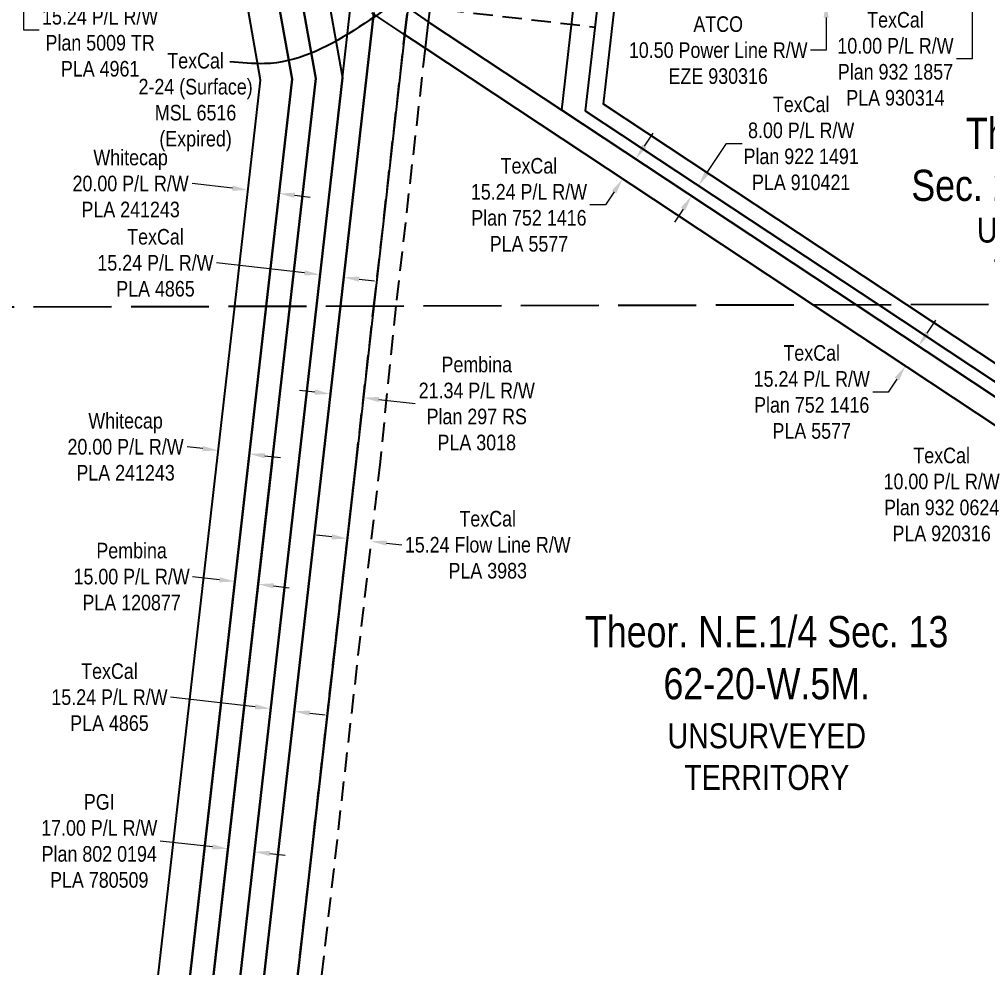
# Model space of a CAD drawing. Extents: x 507881 to 521259, y 6022177 to 6031356.
# Drawn here: x 508845 to 509466, y 6024323 to 6024931 of the extents above; entities that cross this region are included whole.
import ezdxf

# ---------------------------------------------------------------- set-up
doc = ezdxf.new("R2010")
doc.units = 0
doc.header["$LTSCALE"] = 5
doc.header["$PDMODE"] = 3
doc.header["$PDSIZE"] = 30
for name, pattern in [('foc-ACCESSROAD', [3.75, 2.5, -1.25]), ('foc-FLOWLINE', [3.75, 2.5, -1.25]), ('foc-UNSURVEYED', [12.5, 10, -2.5])]:
    doc.linetypes.add(name, pattern=pattern)
doc.layers.get('Defpoints').update_dxf_attribs({"color": 9})
for name, color, linetype in [('C-RW', 13, 'Continuous'), ('C-SYMBOL', 7, 'Continuous'), ('F-FLOWLINE', 190, 'foc-FLOWLINE'), ('F-RW', 190, 'Continuous'), ('F-WS', 190, 'foc-ACCESSROAD'), ('L-UNS-T', 3, 'Continuous'), ('L-USEC', 7, 'foc-UNSURVEYED')]:
    doc.layers.add(name, color=color, linetype=linetype)
for name, color, linetype, lineweight in [('C-RW-T', 13, 'Continuous', 9), ('F-AR-T', 190, 'Continuous', 9), ('F-EZE-T', 190, 'Continuous', 9), ('F-FLOWLINE-T', 190, 'Continuous', 9), ('F-RW-T', 190, 'Continuous', 9), ('F-WS-T', 190, 'Continuous', 9)]:
    doc.layers.add(name, color=color, linetype=linetype, lineweight=lineweight)
doc.styles.add('175L', font='ARIALN.TTF', dxfattribs={"height": 20})
doc.styles.add('80CG', font='ARIALN.TTF', dxfattribs={"height": 10})
doc.styles.add('80L', font='ARIALN.TTF', dxfattribs={"height": 10})
doc.dimstyles.new('Compass 5 000', dxfattribs={"dimscale": 5, "dimtxt": 9, "dimasz": 2, "dimexe": 0.2, "dimexo": 0.0625, "dimgap": 0.5, "dimtad": 0, "dimtih": 1, "dimtoh": 1, "dimzin": 0, "dimdsep": 46, "dimtxsty": '80CG', "dimcen": 0.1, "dimse1": 1, "dimse2": 1, "dimclrd": 256, "dimclrt": 256, "dimaunit": 1, "dimadec": 4, "dimazin": 0, "dimtfac": 0.06, "dimtofl": 0, "dimtmove": 0, "dimatfit": 1, "dimfxl": 0.2, "dimtolj": 1, "dimtzin": 0, "dimlwd": -1, "dimarcsym": 0})

# ---------------------------------------------------------------- blocks, each defined once
blk = doc.blocks.new('*D637')
at = {"layer": 'Defpoints', "color": 0, "transparency": 16777216}
for p in [(509042.07, 6024803.52), (509057.2, 6024801.79), (509037.93, 6024767.22)]:
    blk.add_point(p, dxfattribs=at)
at = {"layer": 'F-RW-T', "transparency": 16777216}
for p, q in [((509028, 6024768.36), (508971.48, 6024774.79)), ((509063, 6024764.37), (509072.94, 6024763.24))]:
    blk.add_line(p, q, dxfattribs=at)
for points in [[(509028.19, 6024770.01), (509027.81, 6024766.7), (509037.93, 6024767.22)], [(509063.19, 6024766.03), (509062.82, 6024762.71), (509053.07, 6024765.5)]]:
    blk.add_solid(points, dxfattribs=at)
at = {"layer": 'F-RW-T', "transparency": 16777216, "insert": (508932.4, 6024774.79), "char_height": 10, "attachment_point": 5, "style": '80CG'}
blk.add_mtext('\\A1;TexCal\\P15.24 P/L R/W\\PPLA 4865', dxfattribs=at)
blk = doc.blocks.new('*D645')
at = {"layer": 'Defpoints', "color": 0, "transparency": 16777216}
for p in [(509065.74, 6024688.35), (509043.56, 6024682.07), (509064.75, 6024679.65)]:
    blk.add_point(p, dxfattribs=at)
at = {"layer": 'F-RW-T', "transparency": 16777216}
for p, q in [((509034.62, 6024691.89), (509024.68, 6024693.03)), ((509075.68, 6024687.22), (509098.9, 6024684.57))]:
    blk.add_line(p, q, dxfattribs=at)
for points in [[(509034.81, 6024693.55), (509034.43, 6024690.24), (509044.55, 6024690.76)], [(509075.87, 6024688.87), (509075.49, 6024685.56), (509065.74, 6024688.35)]]:
    blk.add_solid(points, dxfattribs=at)
at = {"layer": 'F-RW-T', "transparency": 16777216, "insert": (509138.44, 6024684.57), "char_height": 10, "attachment_point": 5, "style": '80CG'}
blk.add_mtext('\\A1;Pembina\\P21.34 P/L R/W\\PPlan 297 RS\\PPLA 3018', dxfattribs=at)
blk = doc.blocks.new('*D646')
at = {"layer": 'Defpoints', "color": 0, "transparency": 16777216}
for p in [(509070.6, 6024596.28), (509051.42, 6024562.58), (509066.56, 6024560.85)]:
    blk.add_point(p, dxfattribs=at)
at = {"layer": 'F-FLOWLINE-T', "transparency": 16777216}
for p, q in [((509045.52, 6024599.14), (509035.58, 6024600.27)), ((509080.53, 6024595.15), (509090.47, 6024594.02))]:
    blk.add_line(p, q, dxfattribs=at)
for points in [[(509045.7, 6024600.8), (509045.33, 6024597.49), (509055.45, 6024598.01)], [(509080.72, 6024596.81), (509080.34, 6024593.5), (509070.6, 6024596.28)]]:
    blk.add_solid(points, dxfattribs=at)
at = {"layer": 'F-FLOWLINE-T', "transparency": 16777216, "insert": (509145.47, 6024594.02), "char_height": 10, "attachment_point": 5, "style": '80CG'}
blk.add_mtext('\\A1;TexCal\\P15.24 Flow Line R/W\\PPLA 3983', dxfattribs=at)
blk = doc.blocks.new('*D647')
at = {"layer": 'Defpoints', "color": 0, "transparency": 16777216}
for p in [(509021.37, 6024487.25), (509001.73, 6024449.44), (509016.87, 6024447.72)]:
    blk.add_point(p, dxfattribs=at)
at = {"layer": 'F-RW-T', "transparency": 16777216}
for p, q in [((508996.3, 6024490.1), (508941.96, 6024496.29)), ((509031.31, 6024486.11), (509041.24, 6024484.98))]:
    blk.add_line(p, q, dxfattribs=at)
for points in [[(508996.49, 6024491.76), (508996.11, 6024488.45), (509006.24, 6024488.97)], [(509031.49, 6024487.77), (509031.12, 6024484.46), (509021.37, 6024487.25)]]:
    blk.add_solid(points, dxfattribs=at)
at = {"layer": 'F-RW-T', "transparency": 16777216, "insert": (508902.88, 6024496.29), "char_height": 10, "attachment_point": 5, "style": '80CG'}
blk.add_mtext('\\A1;TexCal\\P15.24 P/L R/W\\PPLA 4865', dxfattribs=at)
blk = doc.blocks.new('*D649')
at = {"layer": 'Defpoints', "color": 0, "transparency": 16777216}
for p in [(508983.33, 6024570.49), (508976.92, 6024514.23), (508991.82, 6024512.54)]:
    blk.add_point(p, dxfattribs=at)
at = {"layer": 'F-RW-T', "transparency": 16777216}
for p, q in [((508973.4, 6024571.62), (508956.18, 6024573.59)), ((509008.16, 6024567.66), (509018.1, 6024566.53))]:
    blk.add_line(p, q, dxfattribs=at)
for points in [[(508973.59, 6024573.28), (508973.21, 6024569.97), (508983.33, 6024570.49)], [(509008.35, 6024569.32), (509007.98, 6024566.01), (508998.23, 6024568.8)]]:
    blk.add_solid(points, dxfattribs=at)
at = {"layer": 'F-RW-T', "transparency": 16777216, "insert": (508917.09, 6024573.59), "char_height": 10, "attachment_point": 5, "style": '80CG'}
blk.add_mtext('\\A1;Pembina\\P15.00 P/L R/W\\PPLA 120877', dxfattribs=at)
blk = doc.blocks.new('*D650')
at = {"layer": 'Defpoints', "color": 0, "transparency": 16777216}
for p in [(508979.4, 6024403.48), (508996.28, 6024401.56), (508978.9, 6024399.15)]:
    blk.add_point(p, dxfattribs=at)
at = {"layer": 'F-RW-T', "transparency": 16777216}
for p, q in [((508968.97, 6024400.28), (508935.42, 6024404.11)), ((509005.72, 6024396.1), (509015.66, 6024394.97))]:
    blk.add_line(p, q, dxfattribs=at)
for points in [[(508969.16, 6024401.94), (508968.78, 6024398.63), (508978.9, 6024399.15)], [(509005.91, 6024397.75), (509005.53, 6024394.44), (508995.79, 6024397.23)]]:
    blk.add_solid(points, dxfattribs=at)
at = {"layer": 'F-RW-T', "transparency": 16777216, "insert": (508896.34, 6024404.11), "char_height": 10, "attachment_point": 5, "style": '80CG'}
blk.add_mtext('\\A1;PGI\\P17.00 P/L R/W\\PPlan 802 0194\\PPLA 780509', dxfattribs=at)
blk = doc.blocks.new('*D652')
at = {"layer": 'Defpoints', "color": 0, "transparency": 16777216}
for p in [(509494.69, 6024695.73), (509489.17, 6024687.4), (509520.38, 6024678.73)]:
    blk.add_point(p, dxfattribs=at)
at = {"layer": 'F-RW-T', "transparency": 16777216}
for p, q in [((509525.9, 6024687.07), (509531.41, 6024695.41)), ((509509.35, 6024662.06), (509485.65, 6024626.24)), ((509485.65, 6024626.24), (509475.65, 6024626.24))]:
    blk.add_line(p, q, dxfattribs=at)
for points in [[(509524.51, 6024687.99), (509527.29, 6024686.15), (509520.38, 6024678.73)], [(509507.96, 6024662.98), (509510.74, 6024661.14), (509514.87, 6024670.4)]]:
    blk.add_solid(points, dxfattribs=at)
at = {"layer": 'F-RW-T', "transparency": 16777216, "insert": (509436.56, 6024626.24), "char_height": 10, "attachment_point": 5, "style": '80CG'}
blk.add_mtext('\\A1;TexCal\\P10.00 P/L R/W\\PPlan 932 0624\\PPLA 920316', dxfattribs=at)
blk = doc.blocks.new('*D797')
at = {"layer": 'Defpoints', "color": 0, "transparency": 16777216}
for p in [(509272.63, 6024969.79), (509561.75, 6024969.1), (509272.58, 6024949.79)]:
    blk.add_point(p, dxfattribs=at)
at = {"layer": 'F-AR-T', "transparency": 16777216}
for p, q in [((509561.77, 6024979.1), (509561.8, 6024989.1)), ((509561.68, 6024939.09), (509561.6, 6024906.41)), ((509561.6, 6024906.41), (509551.6, 6024906.41))]:
    blk.add_line(p, q, dxfattribs=at)
for points in [[(509560.11, 6024979.1), (509563.44, 6024979.09), (509561.75, 6024969.1)], [(509560.01, 6024939.1), (509563.34, 6024939.09), (509561.7, 6024949.09)]]:
    blk.add_solid(points, dxfattribs=at)
at = {"layer": 'F-AR-T', "transparency": 16777216, "insert": (509517.28, 6024906.41), "char_height": 10, "attachment_point": 5, "style": '80CG'}
blk.add_mtext('\\A1;TexCal\\P20.00 A/R\\PLOC 920968\\P(Expired)', dxfattribs=at)
blk = doc.blocks.new('*D806')
at = {"layer": 'Defpoints', "color": 0, "transparency": 16777216}
for p in [(509263.47, 6024952.87), (509263.44, 6024942.3), (509362.48, 6024942.06)]:
    blk.add_point(p, dxfattribs=at)
at = {"layer": 'F-EZE-T', "transparency": 16777216}
for p, q in [((509362.53, 6024962.63), (509362.56, 6024972.63)), ((509362.46, 6024932.06), (509362.41, 6024911.14)), ((509362.41, 6024911.14), (509352.41, 6024911.14))]:
    blk.add_line(p, q, dxfattribs=at)
for points in [[(509360.87, 6024962.63), (509364.2, 6024962.62), (509362.51, 6024952.63)], [(509360.79, 6024932.06), (509364.13, 6024932.05), (509362.48, 6024942.06)]]:
    blk.add_solid(points, dxfattribs=at)
at = {"layer": 'F-EZE-T', "transparency": 16777216, "insert": (509293.27, 6024911.14), "char_height": 10, "attachment_point": 5, "style": '80CG'}
blk.add_mtext('\\A1;ATCO\\P10.50 Power Line R/W\\PEZE 930316', dxfattribs=at)
blk = doc.blocks.new('*D819')
at = {"layer": 'Defpoints', "color": 0, "transparency": 16777216}
for p in [(508878.71, 6024992.93), (508847.77, 6024977.67), (508878.73, 6024977.7)]:
    blk.add_point(p, dxfattribs=at)
at = {"layer": 'F-RW-T', "transparency": 16777216}
for p, q in [((508847.74, 6025002.9), (508847.73, 6025012.9)), ((508847.78, 6024967.67), (508847.82, 6024924.19)), ((508847.82, 6024924.19), (508857.82, 6024924.19))]:
    blk.add_line(p, q, dxfattribs=at)
for points in [[(508849.41, 6025002.9), (508846.08, 6025002.9), (508847.75, 6024992.9)], [(508849.45, 6024967.67), (508846.11, 6024967.67), (508847.77, 6024977.67)]]:
    blk.add_solid(points, dxfattribs=at)
at = {"layer": 'F-RW-T', "transparency": 16777216, "insert": (508896.91, 6024924.19), "char_height": 10, "attachment_point": 5, "style": '80CG'}
blk.add_mtext('\\A1;Pembina\\P15.24 P/L R/W\\PPlan 5009 TR\\PPLA 4961', dxfattribs=at)
blk = doc.blocks.new('*D820')
at = {"layer": 'Defpoints', "color": 0, "transparency": 16777216}
for p in [(509224.9, 6024851.62), (509216.49, 6024838.92), (509232.03, 6024828.64)]:
    blk.add_point(p, dxfattribs=at)
at = {"layer": 'F-RW-T', "transparency": 16777216}
for p, q in [((509245.95, 6024849.68), (509251.47, 6024858.02)), ((509226.51, 6024820.3), (509220.99, 6024811.96)), ((509220.99, 6024811.96), (509210.99, 6024811.96))]:
    blk.add_line(p, q, dxfattribs=at)
for points in [[(509244.56, 6024850.6), (509247.34, 6024848.76), (509240.43, 6024841.34)], [(509225.12, 6024821.22), (509227.9, 6024819.38), (509232.03, 6024828.64)]]:
    blk.add_solid(points, dxfattribs=at)
at = {"layer": 'F-RW-T', "transparency": 16777216, "insert": (509171.9, 6024811.96), "char_height": 10, "attachment_point": 5, "style": '80CG'}
blk.add_mtext('\\A1;TexCal\\P15.24 P/L R/W\\PPlan 752 1416\\PPLA 5577', dxfattribs=at)
blk = doc.blocks.new('*D824')
at = {"layer": 'Defpoints', "color": 0, "transparency": 16777216}
for p in [(509280.64, 6024824.33), (509329.14, 6024792.24), (509324.73, 6024785.57)]:
    blk.add_point(p, dxfattribs=at)
at = {"layer": 'F-RW-T', "transparency": 16777216}
for p, q in [((509286.16, 6024832.67), (509298.53, 6024851.36)), ((509298.53, 6024851.36), (509308.53, 6024851.36)), ((509270.71, 6024809.32), (509265.19, 6024800.98))]:
    blk.add_line(p, q, dxfattribs=at)
for points in [[(509284.77, 6024833.59), (509287.55, 6024831.75), (509280.64, 6024824.33)], [(509269.32, 6024810.24), (509272.1, 6024808.4), (509276.23, 6024817.66)]]:
    blk.add_solid(points, dxfattribs=at)
at = {"layer": 'F-RW-T', "transparency": 16777216, "insert": (509346.47, 6024851.36), "char_height": 10, "attachment_point": 5, "style": '80CG'}
blk.add_mtext('\\A1;TexCal\\P8.00 P/L R/W\\PPlan 922 1491\\PPLA 910421', dxfattribs=at)
blk = doc.blocks.new('*D826')
at = {"layer": 'Defpoints', "color": 0, "transparency": 16777216}
for p in [(509471.93, 6024974.39), (509456.18, 6024964.35), (509471.91, 6024964.31)]:
    blk.add_point(p, dxfattribs=at)
at = {"layer": 'F-RW-T', "transparency": 16777216}
for p, q in [((509456.23, 6024984.42), (509456.25, 6024994.42)), ((509456.16, 6024954.35), (509456.04, 6024905.58)), ((509456.04, 6024905.58), (509446.04, 6024905.58))]:
    blk.add_line(p, q, dxfattribs=at)
for points in [[(509454.56, 6024984.43), (509457.9, 6024984.42), (509456.2, 6024974.42)], [(509454.49, 6024954.35), (509457.82, 6024954.35), (509456.18, 6024964.35)]]:
    blk.add_solid(points, dxfattribs=at)
at = {"layer": 'F-RW-T', "transparency": 16777216, "insert": (509406.95, 6024905.58), "char_height": 10, "attachment_point": 5, "style": '80CG'}
blk.add_mtext('\\A1;TexCal\\P10.00 P/L R/W\\PPlan 932 1857\\PPLA 930314', dxfattribs=at)
blk = doc.blocks.new('*D1050')
at = {"layer": 'Defpoints', "color": 0, "transparency": 16777216}
for p in [(509430.37, 6024715.67), (509413.36, 6024708.66), (509421.97, 6024702.97)]:
    blk.add_point(p, dxfattribs=at)
at = {"layer": 'F-RW-T', "transparency": 16777216}
for p, q in [((509427.29, 6024729.7), (509432.8, 6024738.04)), ((509407.85, 6024700.32), (509402.33, 6024691.98)), ((509402.33, 6024691.98), (509392.33, 6024691.98))]:
    blk.add_line(p, q, dxfattribs=at)
for points in [[(509425.9, 6024730.62), (509428.68, 6024728.79), (509421.77, 6024721.37)], [(509406.46, 6024701.24), (509409.24, 6024699.4), (509413.36, 6024708.66)]]:
    blk.add_solid(points, dxfattribs=at)
at = {"layer": 'F-RW-T', "transparency": 16777216, "insert": (509353.24, 6024691.98), "char_height": 10, "attachment_point": 5, "style": '80CG'}
blk.add_mtext('\\A1;TexCal\\P15.24 P/L R/W\\PPlan 752 1416\\PPLA 5577', dxfattribs=at)
blk = doc.blocks.new('*D1614')
at = {"layer": 'C-RW-T', "transparency": 16777216}
for p, q in [((508981.78, 6024822.67), (508956, 6024825.62)), ((509021.6, 6024818.12), (509031.54, 6024816.99))]:
    blk.add_line(p, q, dxfattribs=at)
for points in [[(508981.97, 6024824.33), (508981.59, 6024821.02), (508991.72, 6024821.54)], [(509021.79, 6024819.78), (509021.41, 6024816.47), (509011.67, 6024819.26)]]:
    blk.add_solid(points, dxfattribs=at)
at = {"layer": 'Defpoints', "color": 0, "transparency": 16777216}
for p in [(508993.52, 6024837.32), (509013.47, 6024835.04), (508991.72, 6024821.54)]:
    blk.add_point(p, dxfattribs=at)
at = {"layer": 'C-RW-T', "transparency": 16777216, "insert": (508916.46, 6024825.62), "char_height": 10, "attachment_point": 5, "style": '80CG'}
blk.add_mtext('\\A1;Whitecap\\P20.00 P/L R/W\\PPLA 241243', dxfattribs=at)
blk = doc.blocks.new('*D1616')
at = {"layer": 'C-RW-T', "transparency": 16777216}
for p, q in [((508962.7, 6024655.69), (508952.76, 6024656.83)), ((509002.59, 6024651.13), (509012.53, 6024650))]:
    blk.add_line(p, q, dxfattribs=at)
for points in [[(508962.89, 6024657.35), (508962.51, 6024654.04), (508972.63, 6024654.56)], [(509002.78, 6024652.79), (509002.4, 6024649.48), (508992.66, 6024652.27)]]:
    blk.add_solid(points, dxfattribs=at)
at = {"layer": 'Defpoints', "color": 0, "transparency": 16777216}
for p in [(508972.63, 6024654.56), (508970.71, 6024637.77), (508990.74, 6024635.48)]:
    blk.add_point(p, dxfattribs=at)
at = {"layer": 'C-RW-T', "transparency": 16777216, "insert": (508913.22, 6024656.83), "char_height": 10, "attachment_point": 5, "style": '80CG'}
blk.add_mtext('\\A1;Whitecap\\P20.00 P/L R/W\\PPLA 241243', dxfattribs=at)

msp = doc.modelspace()

# ---------------------------------------------------------------- linework, layer by layer
at = {"layer": 'C-RW'}
for points in [[(508855.596, 6023631.489), (508891.186, 6023942.513), (508912.49, 6024128.693), (508914.207, 6024143.701), (508914.454, 6024145.853), (508917.644, 6024173.727), (508918.515, 6024181.338), (508948.856, 6024446.5), (508983.191, 6024746.938), (508999.758, 6024891.915), (508990.52, 6024944.658)], [(509010.708, 6024945.266), (509020.013, 6024892.487), (509003.439, 6024746.992), (508968.943, 6024444.159), (508939.207, 6024183.137), (508939.009, 6024181.394), (508938.142, 6024173.785), (508934.738, 6024143.907), (508933.029, 6024128.899), (508911.803, 6023942.567), (508876.055, 6023628.752)]]:
    msp.add_lwpolyline(points, dxfattribs=at)
at = {"layer": 'F-FLOWLINE'}
for points in [[(508969.418, 6023842.782), (508980.806, 6023942.75), (509002.09, 6024129.585), (509003.8, 6024144.593), (509007.147, 6024173.968), (509008.014, 6024181.584), (509061.057, 6024647.213), (509072.444, 6024747.177), (509092.367, 6024922.078), (509094.338, 6024939.378)], [(509108.239, 6024937.66), (509107.301, 6024929.423), (509106.246, 6024920.153), (509105.367, 6024912.439), (509086.524, 6024747.018), (509076.404, 6024647.255), (509024.23, 6024189.257), (509055.157, 6024189.343), (509055.172, 6024181.713), (509055.186, 6024174.099), (509022.493, 6024174.01), (509019.159, 6024144.746), (509018.946, 6024142.868), (509017.449, 6024129.738), (509017.235, 6024127.86), (508996.153, 6023942.791), (508984.765, 6023842.824)]]:
    msp.add_lwpolyline(points, dxfattribs=at)
at = {"layer": 'F-RW', "flags": 128}
for points in [[(509215.993, 6024942.217), (509214.078, 6024925.464), (509208.01, 6024872.381), (509396.217, 6024747.861), (509616.255, 6024602.279), (509616.272, 6024592.678), (509616.306, 6024574.394), (509616.608, 6024408.389), (509631.599, 6024408.416), (509631.314, 6024564.463), (509631.281, 6024582.747), (509631.263, 6024592.349), (509631.242, 6024604.348), (509414.252, 6024747.91), (509219.795, 6024876.569), (509240.261, 6025055.608)], [(509215.993, 6024942.217), (509214.078, 6024925.464), (509208.01, 6024872.381), (509396.217, 6024747.861), (509546.103, 6024648.693), (509617.522, 6024602.479), (509632.53, 6024592.549), (509645.714, 6024583.725), (509675.915, 6024563.752), (509745.854, 6024517.497), (510031.364, 6024328.67), (510045.678, 6024298.033), (510040.217, 6024290.828), (510025.072, 6024323.246), (509745.874, 6024507.897), (509675.935, 6024554.152), (509645.735, 6024574.125), (509632.549, 6024582.947), (509617.54, 6024592.878), (509531.675, 6024648.65), (509381.785, 6024747.821), (509192.964, 6024872.747), (509199.185, 6024927.18), (509200.908, 6024942.253)], [(509504.191, 6024648.569), (509354.288, 6024747.746), (509105.367, 6024912.439), (509091.1, 6024921.878), (509071.141, 6024935.084)], [(509093.071, 6024939.179), (509107.301, 6024929.423), (509192.964, 6024872.747), (509381.785, 6024747.821), (509531.675, 6024648.65)]]:
    msp.add_lwpolyline(points, dxfattribs=at)
at = {"layer": 'F-RW'}
for points in [[(508876.055, 6023628.752), (508911.803, 6023942.567), (508933.029, 6024128.899), (508934.738, 6024143.907), (508938.142, 6024173.787), (508939.008, 6024181.394), (508939.207, 6024183.137), (509003.44, 6024746.992), (509020.013, 6024892.487), (509010.708, 6024945.266)], [(508890.881, 6023626.456), (508926.897, 6023942.608), (508948.135, 6024129.047), (508949.845, 6024144.057), (508953.252, 6024173.872), (508954.102, 6024181.436), (509018.533, 6024747.032), (509035.154, 6024892.945), (509025.847, 6024945.727)], [(509025.847, 6024945.727), (509035.154, 6024892.945), (509018.533, 6024747.032), (508954.102, 6024181.436), (508953.252, 6024173.872), (508949.845, 6024144.057), (508948.135, 6024129.047), (508926.897, 6023942.608), (508890.881, 6023626.456)], [(509043.006, 6024946.25), (509052.315, 6024893.47), (509035.64, 6024747.078), (508971.208, 6024181.483), (508970.989, 6024179.61), (508970.846, 6024178.356), (508970.535, 6024175.632), (508970.332, 6024173.877), (508967.172, 6024146.103), (508966.967, 6024144.23), (508965.253, 6024129.232), (508943.996, 6023942.652), (508907.686, 6023623.856)], [(508849.225, 6023018.169), (508849.197, 6023118.115), (508849.188, 6023148.273), (508849.139, 6023324.773), (508850.541, 6023331.932), (508851.138, 6023334.982), (508851.735, 6023338.032), (508852.435, 6023341.612), (508857.108, 6023365.477), (508859.064, 6023375.472), (508860.562, 6023383.113), (508907.686, 6023623.856), (508943.996, 6023942.652), (508965.253, 6024129.232), (508966.967, 6024144.23), (508967.172, 6024146.103), (508970.332, 6024173.877), (508970.535, 6024175.632), (508970.846, 6024178.356), (508970.989, 6024179.61), (508971.208, 6024181.483), (509035.64, 6024747.078), (509052.315, 6024893.47), (509057.263, 6024937.008)], [(509072.409, 6024935.283), (509050.974, 6024747.119), (508986.543, 6024181.525), (508985.675, 6024173.908), (508982.312, 6024144.379), (508980.602, 6024129.371), (508959.338, 6023942.693), (508922.751, 6023621.531), (508874.598, 6023375.491), (508872.641, 6023365.495), (508867.27, 6023338.051), (508866.673, 6023335.001), (508866.076, 6023331.951), (508864.383, 6023323.298), (508864.393, 6023288.709), (508864.432, 6023148.314), (508864.44, 6023118.154), (508864.468, 6023018.211)], [(508864.468, 6023018.211), (508864.44, 6023118.154), (508864.432, 6023148.314), (508864.393, 6023288.709), (508864.383, 6023323.298), (508866.076, 6023331.951), (508866.673, 6023335.001), (508867.27, 6023338.051), (508872.641, 6023365.495), (508874.598, 6023375.491), (508922.751, 6023621.531), (508959.338, 6023942.693), (508980.602, 6024129.371), (508982.312, 6024144.379), (508985.675, 6024173.908), (508986.543, 6024181.525), (509050.974, 6024747.119), (509072.409, 6024935.283)], [(509094.338, 6024939.378), (509092.367, 6024922.078), (509072.444, 6024747.177), (509008.014, 6024181.584), (509007.147, 6024173.968), (509003.8, 6024144.593), (509002.09, 6024129.585), (508980.806, 6023942.75), (508969.418, 6023842.782)], [(509007.146, 6024647.067), (508954.102, 6024181.436), (508953.252, 6024173.872), (508949.845, 6024144.057), (508948.135, 6024129.047), (508926.897, 6023942.608), (508890.881, 6023626.456)], [(508969.418, 6023842.782), (508980.806, 6023942.75), (509002.09, 6024129.585), (509003.8, 6024144.593), (509007.147, 6024173.968), (509008.014, 6024181.584), (509061.057, 6024647.213)]]:
    msp.add_lwpolyline(points, dxfattribs=at)
at = {"layer": 'F-WS', "flags": 128}
msp.add_lwpolyline([(509227.927, 6025046.622), (509214.117, 6024925.805), (509200.453, 6024927.379), (509109.507, 6024937.859), (509094.338, 6024939.378), (509100.464, 6024993.154), (509078.999, 6024993.133), (509063.673, 6024993.118), (509048.375, 6024993.102), (509031.259, 6024993.085), (509015.874, 6024993.069), (508843.062, 6024992.898), (508750.948, 6024992.808), (508629.761, 6024992.952), (508624.762, 6024992.959), (508609.531, 6024992.977), (508442.967, 6024993.183), (508427.975, 6024993.201), (508417.922, 6024993.213), (508409.896, 6024993.224), (508399.327, 6024993.237), (508396.037, 6024993.242), (508392.212, 6024993.246), (508385.694, 6024993.254), (508382.842, 6024993.254), (508379.339, 6024993.257), (508379.77, 6024994.417), (508381.675, 6024999.409), (508383.972, 6025005.324), (508384.418, 6025006.463), (508386.349, 6025011.343), (508387.171, 6025013.402), (508387.82, 6025015.051), (508388.761, 6025017.352), (508389.965, 6025020.322), (508391.173, 6025023.264), (508394.231, 6025023.35), (508394.734, 6025023.332), (508397.666, 6025023.341), (508404.276, 6025023.325), (508409.042, 6025023.303), (508418.136, 6025023.276), (508419.204, 6025023.3), (508419.606, 6025023.303), (508428.188, 6025023.304), (508446.125, 6025023.315), (508534.999, 6025023.403), (508609.668, 6025023.435), (508624.739, 6025023.439), (508629.737, 6025023.442), (508658.565, 6025023.452), (508843.003, 6025023.519), (509019.172, 6025023.581), (509034.771, 6025023.588), (509041.815, 6025023.59), (509051.869, 6025023.594), (509067.151, 6025023.6), (509082.47, 6025023.606), (509103.934, 6025023.614), (509104.129, 6025025.332), (509105.27, 6025035.346), (509105.67, 6025038.86), (509106.47, 6025045.875), (509108.167, 6025060.767), (509123.309, 6025059.022), (509227.927, 6025046.622)], close=True, dxfattribs=at)
at = {"layer": 'L-USEC', "flags": 128}
msp.add_lwpolyline([(508041.716, 6024744.387), (509645.366, 6024748.75)], dxfattribs=at)

# ---------------------------------------------------------------- texts
at = {"layer": 'C-SYMBOL', "color": 3, "attachment_point": 2, "style": '175L'}
for s, insert, char_height, width in [('Theor. S.E.1/4 \\PSec. 24-62-20-W.5M.', (509525.939, 6024867.825), 19.98934, 215.86928), ('Theor. N.E.1/4 Sec. 13\\P62-20-W.5M.', (509324.367, 6024548.339), 20, 232.19181)]:
    msp.add_mtext(s, dxfattribs=dict(at, insert=insert, char_height=char_height, width=width))
at = {"layer": 'F-WS-T', "insert": (508958.119, 6024909.433), "char_height": 10, "attachment_point": 2, "style": '80L'}
msp.add_mtext_dynamic_manual_height_columns('TexCal\\P2-24 (Surface)\\PMSL 6516\\P(Expired)', width=107.83221, gutter_width=49.973, heights=[0], dxfattribs=at)
at = {"layer": 'L-UNS-T', "color": 3, "attachment_point": 5, "style": '80L'}
for insert, char_height in [((509522.796, 6024782.367), 15.99147), ((509324.425, 6024458.118), 16)]:
    msp.add_mtext_dynamic_manual_height_columns('UNSURVEYED TERRITORY', width=126.34561, gutter_width=47.474, heights=[0], dxfattribs=dict(at, insert=insert, char_height=char_height))

# ---------------------------------------------------------------- dimensions: what is measured, and where the dimension line sits
at = {"layer": 'C-RW-T'}
dim = msp.add_linear_dim(base=(508991.716, 6024821.538), p1=(509013.469, 6024835.043), p2=(508993.52, 6024837.323), angle=173.480643, text='Whitecap\\P20.00 P/L R/W\\PPLA 241243', dimstyle='Compass 5 000', dxfattribs=at)
dim.commit()
dim.dimension.update_dxf_attribs({"geometry": '*D1614', "text_midpoint": (508916.456, 6024825.62), "dimtype": 161})
dim = msp.add_aligned_dim(p1=(508990.736, 6024635.477), p2=(508970.714, 6024637.766), distance=-16.9, text='Whitecap\\P20.00 P/L R/W\\PPLA 241243', dimstyle='Compass 5 000', dxfattribs=at)
dim.commit()
dim.dimension.update_dxf_attribs({"geometry": '*D1616', "text_midpoint": (508913.223, 6024656.827)})
at = {"layer": 'F-AR-T'}
dim = msp.add_linear_dim(base=(509561.749, 6024969.098), p1=(509272.579, 6024949.786), p2=(509272.627, 6024969.79), angle=89.862792, text='TexCal\\P20.00 A/R\\PLOC 920968\\P(Expired)', dimstyle='Compass 5 000', dxfattribs=at)
dim.commit()
dim.dimension.update_dxf_attribs({"geometry": '*D797', "text_midpoint": (509517.285, 6024906.41), "dimtype": 161})
at = {"layer": 'F-EZE-T'}
dim = msp.add_linear_dim(base=(509362.484, 6024942.058), p1=(509263.469, 6024952.874), p2=(509263.443, 6024942.303), angle=269.858294, text='ATCO\\P10.50 Power Line R/W\\PEZE 930316', dimstyle='Compass 5 000', dxfattribs=at)
dim.commit()
dim.dimension.update_dxf_attribs({"geometry": '*D806', "text_midpoint": (509293.267, 6024911.138), "dimtype": 161})
at = {"layer": 'F-FLOWLINE-T'}
dim = msp.add_linear_dim(base=(509070.598, 6024596.284), p1=(509051.415, 6024562.579), p2=(509066.561, 6024560.853), angle=353.50106, text='TexCal\\P15.24 Flow Line R/W\\PPLA 3983', dimstyle='Compass 5 000', dxfattribs=at)
dim.commit()
dim.dimension.update_dxf_attribs({"geometry": '*D646', "text_midpoint": (509145.469, 6024594.021), "dimtype": 161})
at = {"layer": 'F-RW-T'}
for base, p1, p2, angle, text, picture, middle in [((508847.77, 6024977.672), (508878.711, 6024992.933), (508878.727, 6024977.704), 270.057913, 'Pembina\\P15.24 P/L R/W\\PPlan 5009 TR\\PPLA 4961', '*D819', (508896.91, 6024924.194)), ((509456.181, 6024964.349), (509471.935, 6024974.387), (509471.911, 6024964.312), 269.86291, 'TexCal\\P10.00 P/L R/W\\PPlan 932 1857\\PPLA 930314', '*D826', (509406.954, 6024905.583)), ((509280.643, 6024824.326), (509324.726, 6024785.572), (509329.138, 6024792.241), 56.510901, 'TexCal\\P8.00 P/L R/W\\PPlan 922 1491\\PPLA 910421', '*D824', (509346.474, 6024851.358)), ((509232.025, 6024828.638), (509224.895, 6024851.621), (509216.49, 6024838.917), 236.510195, 'TexCal\\P15.24 P/L R/W\\PPlan 752 1416\\PPLA 5577', '*D820', (509171.903, 6024811.959)), ((509037.935, 6024767.225), (509057.202, 6024801.792), (509042.069, 6024803.516), 173.501381, 'TexCal\\P15.24 P/L R/W\\PPLA 4865', '*D637', (508932.397, 6024774.794)), ((509413.364, 6024708.661), (509430.374, 6024715.672), (509421.969, 6024702.968), 236.510195, 'TexCal\\P15.24 P/L R/W\\PPlan 752 1416\\PPLA 5577', '*D1050', (509353.242, 6024691.982)), ((509065.743, 6024688.348), (509043.563, 6024682.066), (509064.752, 6024679.652), 353.501033, 'Pembina\\P21.34 P/L R/W\\PPlan 297 RS\\PPLA 3018', '*D645', (509138.441, 6024684.571)), ((509520.379, 6024678.734), (509489.171, 6024687.399), (509494.685, 6024695.733), 56.511092, 'TexCal\\P10.00 P/L R/W\\PPlan 932 0624\\PPLA 920316', '*D652', (509436.564, 6024626.241)), ((508983.333, 6024570.492), (508991.82, 6024512.536), (508976.924, 6024514.233), 173.501052, 'Pembina\\P15.00 P/L R/W\\PPLA 120877', '*D649', (508917.093, 6024573.586)), ((509021.37, 6024487.247), (509001.734, 6024449.442), (509016.867, 6024447.718), 353.500997, 'TexCal\\P15.24 P/L R/W\\PPLA 4865', '*D647', (508902.877, 6024496.292)), ((508978.904, 6024399.153), (508996.279, 6024401.557), (508979.397, 6024403.481), 173.50105, 'PGI\\P17.00 P/L R/W\\PPlan 802 0194\\PPLA 780509', '*D650', (508896.337, 6024404.106))]:
    dim = msp.add_linear_dim(base=base, p1=p1, p2=p2, angle=angle, text=text, dimstyle='Compass 5 000', dxfattribs=at)
    dim.commit()
    dim.dimension.update_dxf_attribs({"geometry": picture, "text_midpoint": middle, "dimtype": 161})

# ---------------------------------------------------------------- leaders
at = {"layer": 'F-WS-T', "path_type": 1}
msp.add_leader([(509114.177, 6024958.467), (509002.316, 6024902.535), (508980.134, 6024903.671)], dimstyle='Compass 5 000', override={"dimasz": 1, "dimgap": 0.5, "dimtad": 0, "dimldrblk": 'DotBlank'}, dxfattribs=at)

doc.saveas('drawing.dxf')
